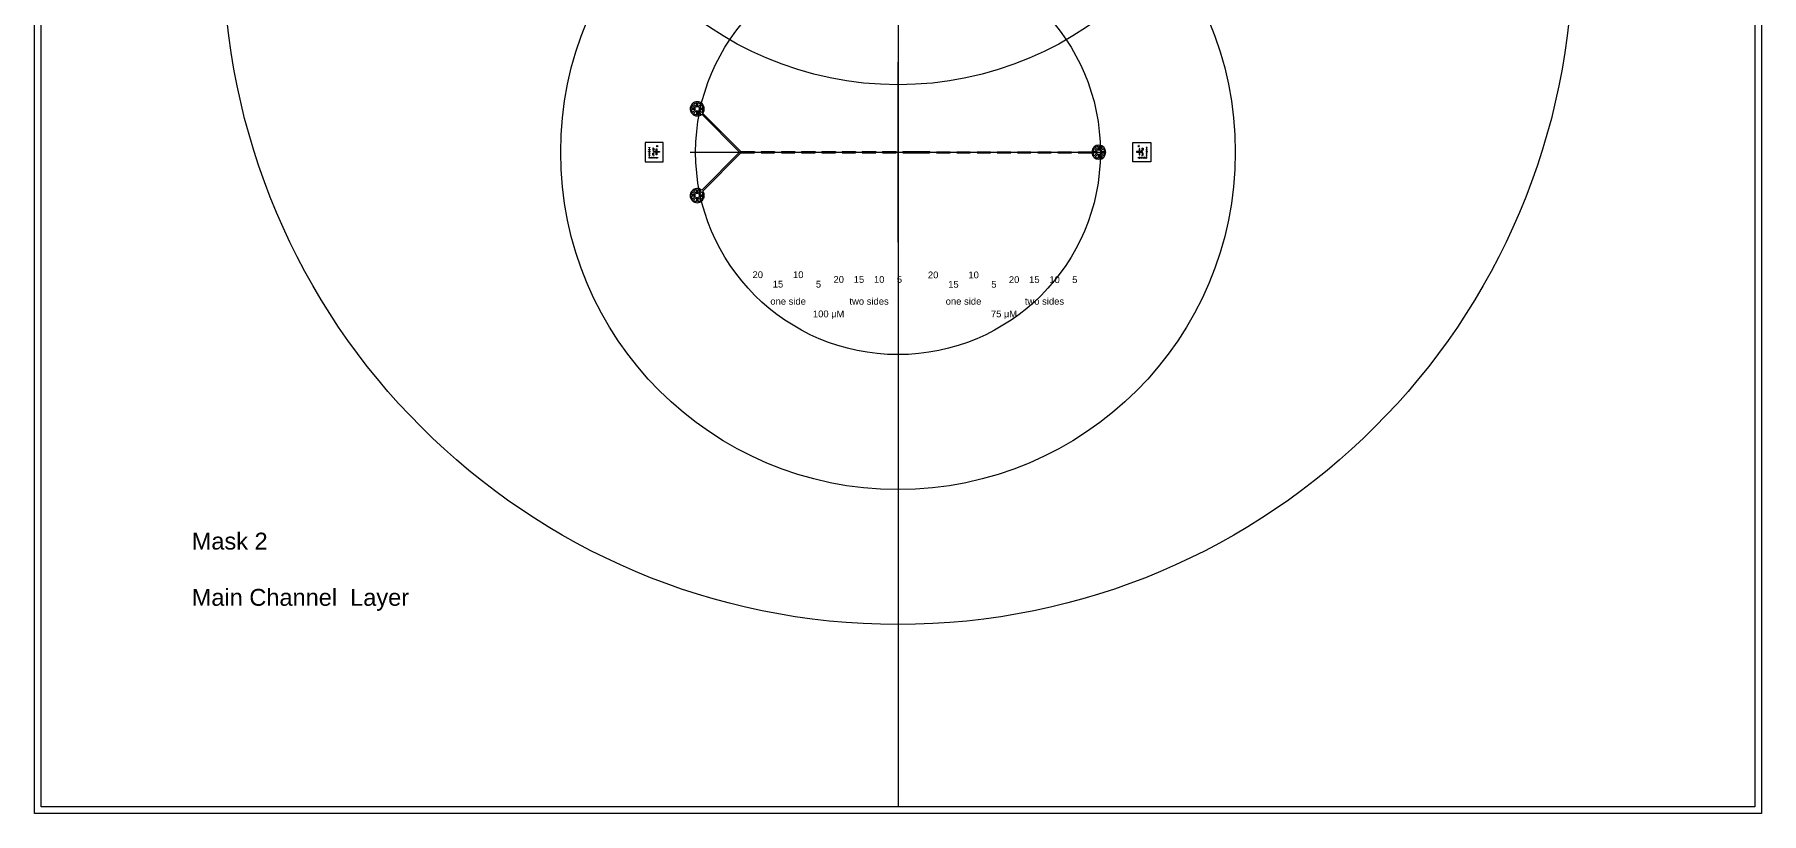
# Model space of a CAD drawing. Header units: millimetres. Extents: x 1000 to 444771, y -11148 to 590229.
# Drawn here: x 151000 to 279000, y 1000 to 58720 of the extents above; entities that cross this region are included whole.
import ezdxf

# ---------------------------------------------------------------- set-up
doc = ezdxf.new("R2010")
doc.units = ezdxf.units.MM
doc.layers.add('CLEAR', color=140, linetype='Continuous')
doc.layers.add('MASK', color=20, linetype='Continuous')
doc.styles.get("Standard").update_dxf_attribs({"font": 'arial.ttf'})

msp = doc.modelspace()

# ---------------------------------------------------------------- linework, layer by layer
for p, q in [((215000, 128500), (215000, 1500)), ((215000, 43326), (215000, 56674)), ((199596, 50000), (230404, 50000))]:
    msp.add_line(p, q)
for centre, radius in [((215000, 65000), 50000), ((215000, 80000), 25000), ((215000, 50000), 25000), ((215000, 50000), 15000)]:
    msp.add_circle(centre, radius)
at = {"layer": 'CLEAR'}
for p, q in [((151000, 1000), (151000, 129000)), ((279000, 129000), (279000, 1000)), ((203264, 50000), (200455, 52809)), ((203356, 50050), (200526, 52880)), ((196251, 50710), (196251, 49290)), ((197596, 50710), (196251, 50710)), ((197596, 49290), (197596, 50710)), ((203264, 50000), (200455, 47191)), ((203356, 49950), (200526, 47120)), ((203356, 50050), (204356, 50050)), ((203356, 49950), (204356, 49950)), ((204356, 50050), (204356, 49950)), ((204856, 50050), (205856, 50050)), ((204856, 50050), (204856, 49950)), ((204856, 49950), (205856, 49950)), ((205856, 50050), (205856, 49950)), ((206356, 50050), (207356, 50050)), ((206356, 50050), (206356, 49950)), ((206356, 49950), (207356, 49950)), ((207356, 50050), (207356, 49950)), ((207856, 50050), (208856, 50050)), ((207856, 50050), (207856, 49950)), ((207856, 49950), (208856, 49950)), ((208856, 50050), (208856, 49950)), ((209356, 50050), (210356, 50050)), ((209356, 50050), (209356, 49950)), ((209356, 49950), (210356, 49950)), ((210356, 50050), (210356, 49950)), ((210856, 50050), (211856, 50050)), ((210856, 50050), (210856, 49950)), ((210856, 49950), (211856, 49950)), ((211856, 50050), (211856, 49950)), ((212356, 50050), (213356, 50050)), ((212356, 50050), (212356, 49950)), ((212356, 49950), (213356, 49950)), ((213356, 50050), (213356, 49950)), ((213856, 50050), (214856, 50050)), ((213856, 50050), (213856, 49950)), ((213856, 49950), (214856, 49950)), ((214856, 50050), (214856, 49950)), ((215356, 50050), (217343, 50050)), ((215356, 50050), (215356, 49950)), ((215356, 49950), (217343, 49950)), ((217356, 50038), (217343, 50050)), ((217356, 49963), (217343, 49950)), ((217356, 50038), (217356, 49963)), ((217856, 50038), (218856, 50038)), ((217856, 50038), (217856, 49963)), ((217856, 49963), (218856, 49963)), ((218856, 50038), (218856, 49963)), ((219356, 50038), (220356, 50038)), ((219356, 50038), (219356, 49963)), ((219356, 49963), (220356, 49963)), ((220356, 50038), (220356, 49963)), ((220856, 50038), (221856, 50038)), ((220856, 50038), (220856, 49963)), ((220856, 49963), (221856, 49963)), ((221856, 50038), (221856, 49963)), ((222356, 50038), (223356, 50038)), ((222356, 50038), (222356, 49963)), ((222356, 49963), (223356, 49963)), ((223356, 50038), (223356, 49963)), ((223856, 50038), (224856, 50038)), ((223856, 50038), (223856, 49963)), ((223856, 49963), (224856, 49963)), ((224856, 50038), (224856, 49963)), ((225356, 50038), (226356, 50038)), ((225356, 50038), (225356, 49963)), ((225356, 49963), (226356, 49963)), ((226356, 50038), (226356, 49963)), ((226856, 50038), (227856, 50038)), ((226856, 50038), (226856, 49963)), ((226856, 49963), (227856, 49963)), ((227856, 50038), (227856, 49963)), ((228356, 50038), (229356, 50038)), ((228356, 50038), (228356, 49963)), ((228356, 49963), (229356, 49963)), ((232404, 50710), (233749, 50710)), ((232404, 49290), (232404, 50710)), ((233749, 50710), (233749, 49290)), ((196251, 49290), (197596, 49290)), ((233749, 49290), (232404, 49290)), ((279000, 1000), (151000, 1000))]:
    msp.add_line(p, q, dxfattribs=at)
for centre, start, end in [((200121, 53214), 320.46502, 309.53498), ((229879, 50000), 184.09604, 175.90396), ((200121, 46786), 50.46502, 39.53498)]:
    msp.add_arc(centre, 525, start, end, dxfattribs=at)
at = {"layer": 'MASK'}
for p, q in [((151500, 1500), (151500, 128500)), ((278500, 128500), (278500, 1500)), ((200000, 53264), (199684, 53264)), ((200000, 53164), (199684, 53164)), ((200000, 53264), (199777, 53488)), ((200000, 53164), (199777, 52941)), ((200071, 53335), (199847, 53558)), ((200071, 53094), (199847, 52870)), ((200071, 53335), (200071, 53651)), ((200071, 53094), (200071, 52778)), ((200171, 53335), (200171, 53651)), ((200171, 53335), (200394, 53558)), ((200171, 53094), (200394, 52870)), ((200171, 53094), (200171, 52778)), ((200241, 53264), (200465, 53488)), ((200241, 53264), (200557, 53264)), ((200241, 53164), (200465, 52941)), ((200241, 53164), (200557, 53164)), ((196501, 50029), (196501, 50041)), ((196501, 50041), (196601, 50041)), ((196601, 50029), (196501, 50029)), ((196526, 50329), (196526, 50341)), ((196526, 50341), (196601, 50341)), ((196601, 50329), (196526, 50329)), ((196526, 50179), (196526, 50191)), ((196526, 50191), (196601, 50191)), ((196601, 50179), (196526, 50179)), ((196551, 50299), (196551, 50311)), ((196551, 50311), (196601, 50311)), ((196601, 50299), (196551, 50299)), ((196551, 50269), (196551, 50281)), ((196551, 50281), (196601, 50281)), ((196601, 50269), (196551, 50269)), ((196551, 50239), (196551, 50251)), ((196551, 50251), (196601, 50251)), ((196601, 50239), (196551, 50239)), ((196551, 50209), (196551, 50221)), ((196551, 50221), (196601, 50221)), ((196601, 50209), (196551, 50209)), ((196551, 50149), (196551, 50161)), ((196551, 50161), (196601, 50161)), ((196601, 50149), (196551, 50149)), ((196551, 50119), (196551, 50131)), ((196551, 50131), (196601, 50131)), ((196601, 50119), (196551, 50119)), ((196551, 50089), (196551, 50101)), ((196551, 50101), (196601, 50101)), ((196601, 50089), (196551, 50089)), ((196551, 50059), (196551, 50071)), ((196551, 50071), (196601, 50071)), ((196601, 50059), (196551, 50059)), ((196551, 49999), (196551, 50011)), ((196551, 50011), (196601, 50011)), ((196601, 49999), (196551, 49999)), ((196551, 49969), (196551, 49981)), ((196551, 49981), (196601, 49981)), ((196601, 49969), (196551, 49969)), ((196551, 49939), (196551, 49951)), ((196551, 49951), (196601, 49951)), ((196601, 49939), (196551, 49939)), ((196551, 49909), (196551, 49921)), ((196551, 49921), (196601, 49921)), ((196601, 50341), (196601, 50329)), ((196601, 50311), (196601, 50299)), ((196601, 50281), (196601, 50269)), ((196601, 50251), (196601, 50239)), ((196601, 50221), (196601, 50209)), ((196601, 50191), (196601, 50179)), ((196601, 50161), (196601, 50149)), ((196601, 50131), (196601, 50119)), ((196601, 50101), (196601, 50089)), ((196601, 50071), (196601, 50059)), ((196601, 50041), (196601, 50029)), ((196601, 50011), (196601, 49999)), ((196601, 49981), (196601, 49969)), ((196601, 49951), (196601, 49939)), ((196601, 49921), (196601, 49909)), ((196850, 50301), (196824, 50301)), ((196824, 50301), (196824, 50145)), ((196824, 50145), (196850, 50145)), ((196827, 49922), (196847, 49922)), ((196827, 49772), (196827, 49922)), ((196847, 49861), (196918, 49932)), ((196847, 49922), (196847, 49861)), ((196850, 50245), (196918, 50312)), ((196850, 50245), (196850, 50301)), ((196850, 50145), (196850, 50202)), ((196850, 50202), (196918, 50134)), ((196866, 50223), (196937, 50294)), ((196866, 50223), (196937, 50152)), ((196869, 50057), (197069, 50057)), ((196869, 50013), (196869, 50057)), ((197069, 50013), (196869, 50013)), ((196918, 50312), (196937, 50294)), ((196918, 50134), (196937, 50152)), ((196918, 49932), (196932, 49918)), ((197069, 50057), (197069, 50257)), ((197069, 50257), (197113, 50257)), ((197069, 49813), (197069, 50013)), ((197113, 50257), (197113, 50057)), ((197113, 50057), (197313, 50057)), ((197313, 50013), (197113, 50013)), ((197113, 50013), (197113, 49813)), ((197128, 50410), (197128, 50510)), ((197128, 50510), (197140, 50510)), ((197140, 50410), (197128, 50410)), ((197140, 50510), (197140, 50410)), ((197165, 50410), (197165, 50510)), ((197165, 50510), (197177, 50510)), ((197177, 50410), (197165, 50410)), ((197177, 50510), (197177, 50410)), ((197313, 50057), (197313, 50013)), ((229759, 50050), (229443, 50050)), ((229759, 49950), (229443, 49950)), ((229759, 50050), (229535, 50273)), ((229759, 49950), (229535, 49727)), ((229829, 50120), (229606, 50344)), ((229829, 50120), (229829, 50436)), ((229929, 50120), (229929, 50436)), ((229929, 50120), (230153, 50344)), ((230000, 50050), (230223, 50273)), ((230000, 50050), (230316, 50050)), ((230000, 49950), (230223, 49727)), ((230000, 49950), (230316, 49950)), ((232887, 50057), (232687, 50057)), ((232687, 50057), (232687, 50013)), ((232687, 50013), (232887, 50013)), ((232835, 50510), (232823, 50510)), ((232823, 50510), (232823, 50410)), ((232823, 50410), (232835, 50410)), ((232835, 50410), (232835, 50510)), ((232872, 50510), (232860, 50510)), ((232860, 50510), (232860, 50410)), ((232860, 50410), (232872, 50410)), ((232872, 50410), (232872, 50510)), ((232931, 50257), (232887, 50257)), ((232887, 50257), (232887, 50057)), ((232887, 50013), (232887, 49813)), ((232931, 50057), (232931, 50257)), ((233131, 50057), (232931, 50057)), ((232931, 49813), (232931, 50013)), ((232931, 50013), (233131, 50013)), ((233082, 50312), (233063, 50294)), ((233134, 50223), (233063, 50294)), ((233134, 50223), (233063, 50152)), ((233082, 50134), (233063, 50152)), ((233082, 49932), (233067, 49918)), ((233149, 50245), (233082, 50312)), ((233149, 50202), (233082, 50134)), ((233152, 49861), (233082, 49932)), ((233131, 50013), (233131, 50057)), ((233149, 50245), (233149, 50301)), ((233149, 50301), (233175, 50301)), ((233149, 50145), (233149, 50202)), ((233175, 50145), (233149, 50145)), ((233172, 49922), (233152, 49922)), ((233152, 49922), (233152, 49861)), ((233172, 49772), (233172, 49922)), ((233175, 50301), (233175, 50145)), ((233474, 50341), (233399, 50341)), ((233399, 50341), (233399, 50329)), ((233399, 50329), (233474, 50329)), ((233449, 50311), (233399, 50311)), ((233399, 50311), (233399, 50299)), ((233399, 50299), (233449, 50299)), ((233449, 50281), (233399, 50281)), ((233399, 50281), (233399, 50269)), ((233399, 50269), (233449, 50269)), ((233449, 50251), (233399, 50251)), ((233399, 50251), (233399, 50239)), ((233399, 50239), (233449, 50239)), ((233449, 50221), (233399, 50221)), ((233399, 50221), (233399, 50209)), ((233399, 50209), (233449, 50209)), ((233474, 50191), (233399, 50191)), ((233399, 50191), (233399, 50179)), ((233399, 50179), (233474, 50179)), ((233449, 50161), (233399, 50161)), ((233399, 50161), (233399, 50149)), ((233399, 50149), (233449, 50149)), ((233449, 50131), (233399, 50131)), ((233399, 50131), (233399, 50119)), ((233399, 50119), (233449, 50119)), ((233449, 50101), (233399, 50101)), ((233399, 50101), (233399, 50089)), ((233399, 50089), (233449, 50089)), ((233449, 50071), (233399, 50071)), ((233399, 50071), (233399, 50059)), ((233399, 50059), (233449, 50059)), ((233499, 50041), (233399, 50041)), ((233399, 50041), (233399, 50029)), ((233399, 50029), (233499, 50029)), ((233449, 50011), (233399, 50011)), ((233399, 50011), (233399, 49999)), ((233399, 49999), (233449, 49999)), ((233449, 49981), (233399, 49981)), ((233399, 49981), (233399, 49969)), ((233399, 49969), (233449, 49969)), ((233449, 49951), (233399, 49951)), ((233399, 49951), (233399, 49939)), ((233399, 49939), (233449, 49939)), ((233449, 49921), (233399, 49921)), ((233399, 49921), (233399, 49909)), ((233449, 50299), (233449, 50311)), ((233449, 50269), (233449, 50281)), ((233449, 50239), (233449, 50251)), ((233449, 50209), (233449, 50221)), ((233449, 50149), (233449, 50161)), ((233449, 50119), (233449, 50131)), ((233449, 50089), (233449, 50101)), ((233449, 50059), (233449, 50071)), ((233449, 49999), (233449, 50011)), ((233449, 49969), (233449, 49981)), ((233449, 49939), (233449, 49951)), ((233449, 49909), (233449, 49921)), ((233474, 50329), (233474, 50341)), ((233474, 50179), (233474, 50191)), ((233499, 50029), (233499, 50041)), ((196526, 49879), (196526, 49891)), ((196526, 49891), (196601, 49891)), ((196601, 49879), (196526, 49879)), ((196526, 49729), (196526, 49741)), ((196526, 49741), (196601, 49741)), ((196601, 49729), (196526, 49729)), ((196601, 49909), (196551, 49909)), ((196551, 49849), (196551, 49861)), ((196551, 49861), (196601, 49861)), ((196601, 49849), (196551, 49849)), ((196551, 49819), (196551, 49831)), ((196551, 49831), (196601, 49831)), ((196601, 49819), (196551, 49819)), ((196551, 49789), (196551, 49801)), ((196551, 49801), (196601, 49801)), ((196601, 49789), (196551, 49789)), ((196551, 49759), (196551, 49771)), ((196551, 49771), (196601, 49771)), ((196601, 49759), (196551, 49759)), ((196566, 49565), (196566, 49640)), ((196566, 49640), (196578, 49640)), ((196578, 49565), (196566, 49565)), ((196578, 49640), (196578, 49565)), ((196596, 49565), (196596, 49615)), ((196596, 49615), (196608, 49615)), ((196608, 49565), (196596, 49565)), ((196601, 49891), (196601, 49879)), ((196601, 49861), (196601, 49849)), ((196601, 49831), (196601, 49819)), ((196601, 49801), (196601, 49789)), ((196601, 49771), (196601, 49759)), ((196601, 49741), (196601, 49729)), ((196608, 49615), (196608, 49565)), ((196626, 49565), (196626, 49615)), ((196626, 49615), (196638, 49615)), ((196638, 49565), (196626, 49565)), ((196638, 49615), (196638, 49565)), ((196656, 49565), (196656, 49615)), ((196656, 49615), (196668, 49615)), ((196668, 49565), (196656, 49565)), ((196668, 49615), (196668, 49565)), ((196686, 49565), (196686, 49615)), ((196686, 49615), (196698, 49615)), ((196698, 49565), (196686, 49565)), ((196698, 49615), (196698, 49565)), ((196716, 49565), (196716, 49640)), ((196716, 49640), (196728, 49640)), ((196728, 49565), (196716, 49565)), ((196728, 49640), (196728, 49565)), ((196746, 49565), (196746, 49615)), ((196746, 49615), (196758, 49615)), ((196758, 49565), (196746, 49565)), ((196758, 49615), (196758, 49565)), ((196776, 49565), (196776, 49615)), ((196776, 49615), (196788, 49615)), ((196788, 49565), (196776, 49565)), ((196788, 49615), (196788, 49565)), ((196806, 49565), (196806, 49615)), ((196806, 49615), (196818, 49615)), ((196818, 49565), (196806, 49565)), ((196818, 49615), (196818, 49565)), ((196847, 49772), (196827, 49772)), ((196836, 49565), (196836, 49615)), ((196836, 49615), (196848, 49615)), ((196848, 49565), (196836, 49565)), ((196847, 49833), (196847, 49772)), ((196847, 49833), (196918, 49762)), ((196848, 49615), (196848, 49565)), ((196862, 49847), (196932, 49918)), ((196862, 49847), (196932, 49776)), ((196866, 49565), (196866, 49665)), ((196866, 49665), (196878, 49665)), ((196878, 49565), (196866, 49565)), ((196878, 49665), (196878, 49565)), ((196896, 49565), (196896, 49615)), ((196896, 49615), (196908, 49615)), ((196908, 49565), (196896, 49565)), ((196908, 49615), (196908, 49565)), ((196918, 49762), (196932, 49776)), ((196926, 49565), (196926, 49615)), ((196926, 49615), (196938, 49615)), ((196938, 49565), (196926, 49565)), ((196938, 49615), (196938, 49565)), ((196956, 49565), (196956, 49615)), ((196956, 49615), (196968, 49615)), ((196968, 49565), (196956, 49565)), ((196968, 49615), (196968, 49565)), ((196986, 49565), (196986, 49615)), ((196986, 49615), (196998, 49615)), ((196998, 49565), (196986, 49565)), ((196998, 49615), (196998, 49565)), ((197016, 49565), (197016, 49640)), ((197016, 49640), (197028, 49640)), ((197028, 49565), (197016, 49565)), ((197028, 49640), (197028, 49565)), ((197046, 49565), (197046, 49615)), ((197046, 49615), (197058, 49615)), ((197058, 49565), (197046, 49565)), ((197058, 49615), (197058, 49565)), ((197113, 49813), (197069, 49813)), ((197076, 49565), (197076, 49615)), ((197076, 49615), (197088, 49615)), ((197088, 49565), (197076, 49565)), ((197088, 49615), (197088, 49565)), ((197106, 49565), (197106, 49615)), ((197106, 49615), (197118, 49615)), ((197118, 49565), (197106, 49565)), ((197118, 49615), (197118, 49565)), ((197136, 49565), (197136, 49615)), ((197136, 49615), (197148, 49615)), ((197148, 49565), (197136, 49565)), ((197148, 49615), (197148, 49565)), ((197166, 49565), (197166, 49640)), ((197166, 49640), (197178, 49640)), ((197178, 49565), (197166, 49565)), ((197178, 49640), (197178, 49565)), ((229829, 49880), (229606, 49656)), ((229829, 49880), (229829, 49564)), ((229929, 49880), (230153, 49656)), ((229929, 49880), (229929, 49564)), ((232834, 49640), (232822, 49640)), ((232822, 49640), (232822, 49565)), ((232822, 49565), (232834, 49565)), ((232834, 49565), (232834, 49640)), ((232864, 49615), (232852, 49615)), ((232852, 49615), (232852, 49565)), ((232852, 49565), (232864, 49565)), ((232864, 49565), (232864, 49615)), ((232894, 49615), (232882, 49615)), ((232882, 49615), (232882, 49565)), ((232882, 49565), (232894, 49565)), ((232887, 49813), (232931, 49813)), ((232894, 49565), (232894, 49615)), ((232924, 49615), (232912, 49615)), ((232912, 49615), (232912, 49565)), ((232912, 49565), (232924, 49565)), ((232924, 49565), (232924, 49615)), ((232954, 49615), (232942, 49615)), ((232942, 49615), (232942, 49565)), ((232942, 49565), (232954, 49565)), ((232954, 49565), (232954, 49615)), ((232984, 49640), (232972, 49640)), ((232972, 49640), (232972, 49565)), ((232972, 49565), (232984, 49565)), ((232984, 49565), (232984, 49640)), ((233014, 49615), (233002, 49615)), ((233002, 49615), (233002, 49565)), ((233002, 49565), (233014, 49565)), ((233014, 49565), (233014, 49615)), ((233044, 49615), (233032, 49615)), ((233032, 49615), (233032, 49565)), ((233032, 49565), (233044, 49565)), ((233044, 49565), (233044, 49615)), ((233074, 49615), (233062, 49615)), ((233062, 49615), (233062, 49565)), ((233062, 49565), (233074, 49565)), ((233138, 49847), (233067, 49918)), ((233138, 49847), (233067, 49776)), ((233082, 49762), (233067, 49776)), ((233074, 49565), (233074, 49615)), ((233152, 49833), (233082, 49762)), ((233104, 49615), (233092, 49615)), ((233092, 49615), (233092, 49565)), ((233092, 49565), (233104, 49565)), ((233104, 49565), (233104, 49615)), ((233134, 49665), (233122, 49665)), ((233122, 49665), (233122, 49565)), ((233122, 49565), (233134, 49565)), ((233134, 49565), (233134, 49665)), ((233152, 49833), (233152, 49772)), ((233152, 49772), (233172, 49772)), ((233164, 49615), (233152, 49615)), ((233152, 49615), (233152, 49565)), ((233152, 49565), (233164, 49565)), ((233164, 49565), (233164, 49615)), ((233194, 49615), (233182, 49615)), ((233182, 49615), (233182, 49565)), ((233182, 49565), (233194, 49565)), ((233194, 49565), (233194, 49615)), ((233224, 49615), (233212, 49615)), ((233212, 49615), (233212, 49565)), ((233212, 49565), (233224, 49565)), ((233224, 49565), (233224, 49615)), ((233254, 49615), (233242, 49615)), ((233242, 49615), (233242, 49565)), ((233242, 49565), (233254, 49565)), ((233254, 49565), (233254, 49615)), ((233284, 49640), (233272, 49640)), ((233272, 49640), (233272, 49565)), ((233272, 49565), (233284, 49565)), ((233284, 49565), (233284, 49640)), ((233314, 49615), (233302, 49615)), ((233302, 49615), (233302, 49565)), ((233302, 49565), (233314, 49565)), ((233314, 49565), (233314, 49615)), ((233344, 49615), (233332, 49615)), ((233332, 49615), (233332, 49565)), ((233332, 49565), (233344, 49565)), ((233344, 49565), (233344, 49615)), ((233374, 49615), (233362, 49615)), ((233362, 49615), (233362, 49565)), ((233362, 49565), (233374, 49565)), ((233374, 49565), (233374, 49615)), ((233404, 49615), (233392, 49615)), ((233392, 49615), (233392, 49565)), ((233392, 49565), (233404, 49565)), ((233399, 49909), (233449, 49909)), ((233474, 49891), (233399, 49891)), ((233399, 49891), (233399, 49879)), ((233399, 49879), (233474, 49879)), ((233449, 49861), (233399, 49861)), ((233399, 49861), (233399, 49849)), ((233399, 49849), (233449, 49849)), ((233449, 49831), (233399, 49831)), ((233399, 49831), (233399, 49819)), ((233399, 49819), (233449, 49819)), ((233449, 49801), (233399, 49801)), ((233399, 49801), (233399, 49789)), ((233399, 49789), (233449, 49789)), ((233449, 49771), (233399, 49771)), ((233399, 49771), (233399, 49759)), ((233399, 49759), (233449, 49759)), ((233474, 49741), (233399, 49741)), ((233399, 49741), (233399, 49729)), ((233399, 49729), (233474, 49729)), ((233404, 49565), (233404, 49615)), ((233434, 49640), (233422, 49640)), ((233422, 49640), (233422, 49565)), ((233422, 49565), (233434, 49565)), ((233434, 49565), (233434, 49640)), ((233449, 49849), (233449, 49861)), ((233449, 49819), (233449, 49831)), ((233449, 49789), (233449, 49801)), ((233449, 49759), (233449, 49771)), ((233474, 49879), (233474, 49891)), ((233474, 49729), (233474, 49741)), ((200000, 46836), (199684, 46836)), ((200000, 46736), (199684, 46736)), ((200000, 46836), (199777, 47059)), ((200000, 46736), (199777, 46512)), ((200071, 46906), (199847, 47130)), ((200071, 46665), (199847, 46442)), ((200071, 46906), (200071, 47222)), ((200071, 46665), (200071, 46349)), ((200171, 46906), (200171, 47222)), ((200171, 46906), (200394, 47130)), ((200171, 46665), (200394, 46442)), ((200171, 46665), (200171, 46349)), ((200241, 46836), (200465, 47059)), ((200241, 46836), (200557, 46836)), ((200241, 46736), (200465, 46512)), ((200241, 46736), (200557, 46736)), ((278500, 1500), (151500, 1500))]:
    msp.add_line(p, q, dxfattribs=at)
for centre, start, end in [((200121, 53214), 141.52417, 173.47583), ((200121, 53214), 186.52417, 218.47583), ((200121, 53214), 96.52417, 128.47583), ((200121, 53214), 231.52417, 263.47583), ((200121, 53214), 51.52417, 83.47583), ((200121, 53214), 276.52417, 308.47583), ((200121, 53214), 6.52417, 38.47583), ((200121, 53214), 321.52417, 353.47583), ((229879, 50000), 141.52417, 173.47583), ((229879, 50000), 186.52417, 218.47583), ((229879, 50000), 96.52417, 128.47583), ((229879, 50000), 51.52417, 83.47583), ((229879, 50000), 6.52417, 38.47583), ((229879, 50000), 321.52417, 353.47583), ((229879, 50000), 231.52417, 263.47583), ((229879, 50000), 276.52417, 308.47583), ((200121, 46786), 141.52417, 173.47583), ((200121, 46786), 186.52417, 218.47583), ((200121, 46786), 96.52417, 128.47583), ((200121, 46786), 231.52417, 263.47583), ((200121, 46786), 51.52417, 83.47583), ((200121, 46786), 276.52417, 308.47583), ((200121, 46786), 6.52417, 38.47583), ((200121, 46786), 321.52417, 353.47583)]:
    msp.add_arc(centre, 439, start, end, dxfattribs=at)

# ---------------------------------------------------------------- texts
at = {"layer": 'CLEAR'}
for s, width, heights, insert, char_height, attachment_point in [('{\\H0.5x;20 }', 1203.63, [523], (204606, 40918), 1000, 5), ('{\\H0.5x;10 }', 1203.63, [523], (207606, 40918), 1000, 5), ('{\\H0.5x;20 }', 1203.63, [523], (217606, 40905), 1000, 5), ('{\\H0.5x;10 }', 1203.63, [523], (220606, 40905), 1000, 5), ('{\\H0.5x;15 }', 1203.63, [523], (206106, 40218), 1000, 5), ('{\\H0.5x;5 }', 1203.63, [523], (209106, 40218), 1000, 5), ('{\\H0.5x;20 }', 1203.63, [523], (210606, 40568), 1000, 5), ('{\\H0.5x;15 }', 1203.63, [523], (212106, 40568), 1000, 5), ('{\\H0.5x;10 }', 1203.63, [523], (213606, 40568), 1000, 5), ('{\\H0.5x;5 }', 1203.63, [523], (215106, 40568), 1000, 5), ('{\\H0.5x;15 }', 1203.63, [523], (219106, 40205), 1000, 5), ('{\\H0.5x;5 }', 1203.63, [523], (222106, 40205), 1000, 5), ('{\\H0.5x;20 }', 1203.63, [523], (223606, 40555), 1000, 5), ('{\\H0.5x;15 }', 1203.63, [523], (225106, 40555), 1000, 5), ('{\\H0.5x;10 }', 1203.63, [523], (226606, 40555), 1000, 5), ('{\\H0.5x;5 }', 1203.63, [523], (228106, 40555), 1000, 5), ('{\\H0.5x;one side }', 2808.52, [523], (206856, 38950), 1000, 5), ('{\\H0.5x;two sides }', 3455.49, [523], (212856, 38950), 1000, 5), ('{\\H0.5x;one side }', 2808.52, [523], (219856, 38950), 1000, 5), ('{\\H0.5x;two sides }', 3455.49, [523], (225856, 38950), 1000, 5), ('{\\H0.5x;100 \\fSymbol|b0|i0|c2|p18;m\\fArial|b0|i0|c0|p34;M }', 2406.81, [523], (209856, 37950), 1000, 5), ('{\\H0.5x;75 \\fSymbol|b0|i0|c2|p18;m\\fArial|b0|i0|c0|p34;M }', 2406.81, [523], (222856, 37950), 1000, 5), ('Mask 2 \\P\\PMain Channel  Layer', 18981.93, [9373], (162651, 21807), 1250, 1)]:
    msp.add_mtext_dynamic_manual_height_columns(s, width=width, gutter_width=12.5, heights=heights, dxfattribs=dict(at, insert=insert, char_height=char_height, attachment_point=attachment_point))

doc.saveas('drawing.dxf')
